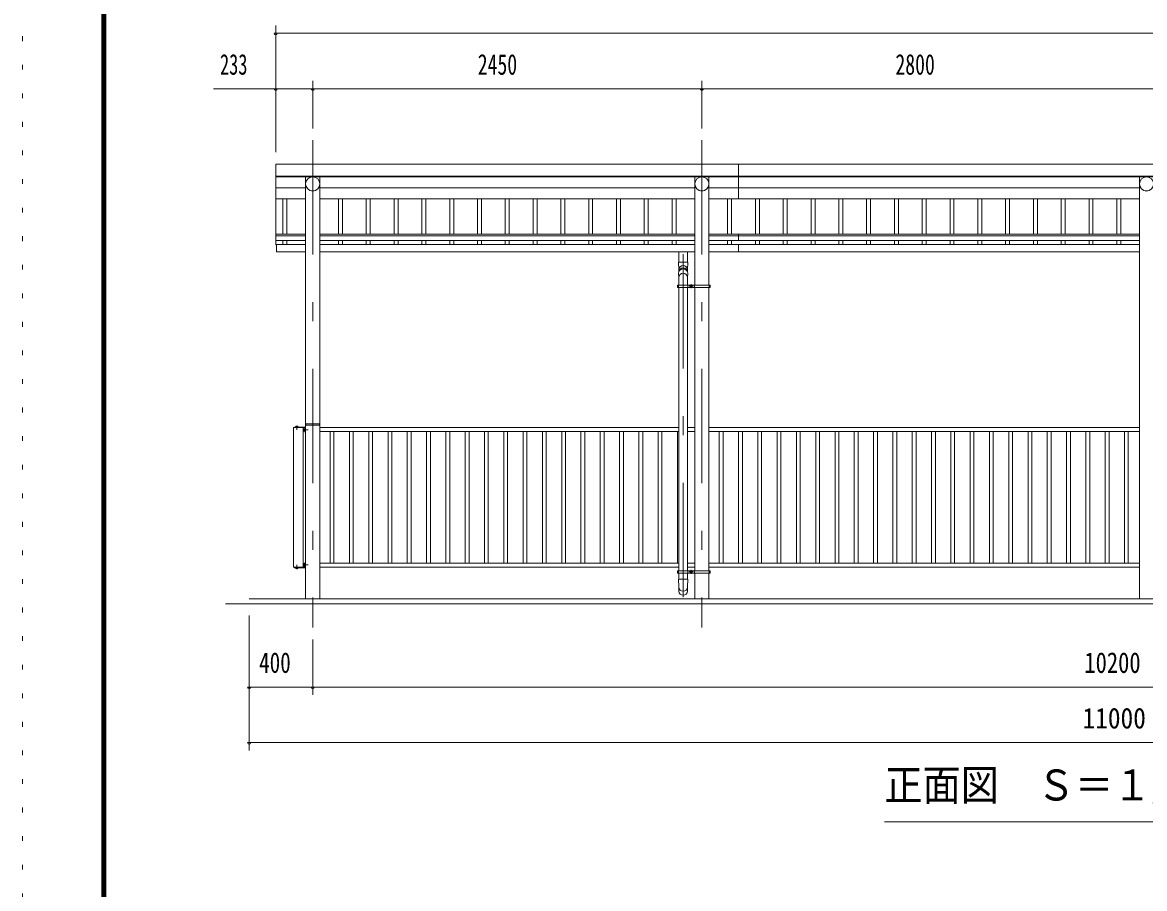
# Model space of a CAD drawing. Units: millimetres, scale not verified, with parts at other scales. Extents: x -26656 to 26658, y -10500 to 10500.
# Drawn here: x -3042 to 4023, y 0 to 5457 of the extents above; entities that cross this region are included whole.
import ezdxf
from ezdxf.enums import TextEntityAlignment as Align

# ---------------------------------------------------------------- set-up
doc = ezdxf.new("R2010")
doc.units = ezdxf.units.MM
doc.header["$LTSCALE"] = 60
doc.linetypes.add('USER3', pattern=[24, 12, -5, 2, -5])
doc.linetypes.add('USER4', pattern=[3, 0.5, -2.5])
for name, color, linetype, lineweight in [('0-2_1-05BOLD', 7, 'Continuous', 18), ('0-3_1-25CENTER', 3, 'USER3', 18), ('0-4_1-45THIN', 4, 'Continuous', 18), ('0-5_1-55DIM', 3, 'Continuous', 18), ('0-C_F-F1PAPER', 5, 'Continuous', 18), ('0-D_F-E_J_ADD', 5, 'USER4', 18)]:
    doc.layers.add(name, color=color, linetype=linetype, lineweight=lineweight)
doc.styles.add('ＭＳ ゴシック', font='')
doc.styles.get('ＭＳ ゴシック').set_extended_font_data('MS Gothic')

msp = doc.modelspace()

# ---------------------------------------------------------------- linework, layer by layer
at = {"layer": '0-2_1-05BOLD'}
for p, q in [((1465.91, 4345.48), (1465.91, 4563.67)), ((-1447.09, 4488.53), (9218.91, 4488.53)), ((9218.91, 4484.46), (-1447.09, 4484.46)), ((-1258.64, 4484.46), (-1258.64, 1824.67)), ((-1169.54, 1824.67), (-1169.54, 4484.46)), ((1191.36, 3802.67), (1191.36, 4484.46)), ((1280.46, 4484.46), (1280.46, 3802.67)), ((3991.36, 1824.67), (3991.36, 4484.46)), ((-1258.64, 4414.97), (-1447.09, 4414.97)), ((1191.36, 4414.97), (-1169.54, 4414.97)), ((3991.36, 4414.97), (1280.46, 4414.97)), ((-1447.09, 4345.48), (-1258.64, 4345.48)), ((-1169.54, 4345.48), (1191.36, 4345.48)), ((1280.46, 4345.48), (3991.36, 4345.48)), ((-1258.64, 4123.86), (-1447.09, 4123.86)), ((-1447.09, 4113.43), (-1258.64, 4113.43)), ((1191.36, 4123.86), (-1169.54, 4123.86)), ((-1169.54, 4113.43), (1191.36, 4113.43)), ((3991.36, 4123.86), (1280.46, 4123.86)), ((1280.46, 4113.43), (3991.36, 4113.43)), ((1465.91, 4083.82), (1465.91, 4123.86)), ((-1258.64, 4083.82), (-1447.09, 4083.82)), ((-1447.09, 4054.91), (-1442.09, 4054.91)), ((1191.36, 4083.82), (-1169.54, 4083.82)), ((-1169.54, 4057.49), (1191.36, 4057.49)), ((3991.36, 4083.82), (1280.46, 4083.82)), ((1280.46, 4057.49), (3991.36, 4057.49)), ((1465.91, 4012.49), (1465.91, 4057.49)), ((1191.36, 4012.49), (-1169.54, 4012.49)), ((1090.41, 4012.49), (1090.41, 3947.34)), ((1145.41, 3947.34), (1145.41, 4012.49)), ((3991.36, 4012.49), (1280.46, 4012.49)), ((1088.42, 3876.13), (1090.41, 3850.17)), ((1090.41, 3850.17), (1090.41, 3802.67)), ((1145.41, 3850.17), (1147.41, 3876.01)), ((1145.41, 3802.67), (1145.41, 3850.17)), ((1082.71, 3794.67), (1088.81, 3794.67)), ((1088.81, 3802.67), (1088.81, 3786.67)), ((1090.41, 3786.67), (1090.41, 2002.67)), ((1145.41, 2002.67), (1145.41, 3786.67)), ((1147.01, 3786.67), (1147.01, 3802.67)), ((1189.76, 3786.67), (1189.76, 3802.67)), ((1191.36, 2002.67), (1191.36, 3786.67)), ((1280.46, 3786.67), (1280.46, 2002.67)), ((1282.06, 3802.67), (1282.06, 3786.67)), ((1282.06, 3794.67), (1288.16, 3794.67)), ((-1334.84, 2904.67), (-1262.84, 2904.67)), ((-1316.53, 2909.47), (-1316.53, 2912.96)), ((-1310.75, 2912.96), (-1310.75, 2909.47)), ((-1274.84, 2904.67), (-1274.84, 2024.67)), ((-1169.54, 2919.67), (-1258.64, 2919.67)), ((-1255.64, 2927.67), (-1172.54, 2927.67)), ((1090.41, 2904.67), (-1169.54, 2904.67)), ((1191.37, 2904.67), (1145.41, 2904.67)), ((3991.37, 2904.67), (1280.47, 2904.67)), ((-1265.44, 2893.42), (-1270.24, 2893.42)), ((-1270.24, 2885.92), (-1265.44, 2885.92)), ((-1263.44, 2891.67), (-1265.44, 2889.67)), ((-1265.44, 2887.67), (-1263.44, 2889.67)), ((-1169.54, 2879.67), (1090.41, 2879.67)), ((1145.41, 2879.67), (1191.37, 2879.67)), ((1280.47, 2879.67), (3991.37, 2879.67)), ((-1169.54, 2049.67), (1090.41, 2049.67)), ((1145.41, 2049.67), (1191.37, 2049.67)), ((3991.37, 2049.67), (1280.47, 2049.67)), ((-1328.64, 2024.67), (-1328.64, 2021.47)), ((-1328.64, 2021.47), (-1262.84, 2021.47)), ((-1316.53, 2019.87), (-1316.53, 2016.38)), ((-1310.75, 2019.87), (-1310.75, 2016.38)), ((-1307.39, 2019.87), (-1307.39, 2021.47)), ((-1270.24, 2043.42), (-1265.44, 2043.42)), ((-1265.44, 2035.92), (-1270.24, 2035.92)), ((-1265.44, 2041.67), (-1263.44, 2039.67)), ((-1263.44, 2037.67), (-1265.44, 2039.67)), ((1090.41, 2024.67), (-1169.54, 2024.67)), ((1088.81, 1994.67), (1082.71, 1994.67)), ((1088.81, 2002.67), (1088.81, 1986.67)), ((1090.41, 1986.67), (1090.41, 1949.76)), ((1191.37, 2024.67), (1145.41, 2024.67)), ((1145.41, 1986.67), (1145.41, 1949.76)), ((1147.01, 2002.67), (1147.01, 1986.67)), ((1189.76, 1986.67), (1189.76, 2002.67)), ((1191.36, 1824.67), (1191.36, 1986.67)), ((1280.46, 1986.67), (1280.46, 1824.67)), ((1280.47, 2024.67), (3991.37, 2024.67)), ((1282.06, 2002.67), (1282.06, 1986.67)), ((1282.06, 1994.67), (1288.16, 1994.67)), ((-1764.09, 1794.67), (9535.91, 1794.67)), ((9385.91, 1824.67), (-1614.09, 1824.67))]:
    msp.add_line(p, q, dxfattribs=at)
for points in [[(-1447.09, 4054.91), (-1447.09, 4563.67), (9218.91, 4563.67), (9218.91, 4054.91), (9213.91, 4054.91)], [(-1258.64, 4012.49), (-1442.09, 4012.49), (-1442.09, 4057.49), (-1258.64, 4057.49)], [(1145.41, 3885.11), (1145.41, 3897.68), (1147.41, 3947.34), (1088.41, 3947.34), (1090.41, 3897.68), (1090.41, 3885.11)], [(-1262.84, 2024.67), (-1334.84, 2024.67), (-1334.84, 2904.67)], [(-1262.84, 2907.87), (-1328.64, 2907.87), (-1328.64, 2904.67)], [(-1319.89, 2907.87), (-1319.89, 2909.47), (-1307.39, 2909.47), (-1307.39, 2907.87)], [(-1307.87, 2909.47), (-1307.87, 2912.96), (-1308.74, 2913.47), (-1318.54, 2913.47), (-1319.41, 2912.96), (-1319.41, 2909.47)], [(-1265.44, 2882.16), (-1270.24, 2882.16), (-1270.94, 2883.37), (-1270.94, 2895.97), (-1270.24, 2897.18), (-1265.44, 2897.18)], [(-1263.44, 2897.47), (-1265.44, 2897.47), (-1265.44, 2881.87), (-1263.44, 2881.87)], [(-1261.84, 2881.17), (-1263.44, 2881.17), (-1263.44, 2898.17), (-1261.84, 2898.17)], [(-1261.84, 2903.67), (-1261.84, 2872.87), (-1258.64, 2872.87)], [(-1261.84, 2025.67), (-1261.84, 2056.47), (-1258.64, 2056.47)], [(-1307.39, 2019.87), (-1319.89, 2019.87), (-1319.89, 2021.47)], [(-1319.41, 2019.87), (-1319.41, 2016.38), (-1318.54, 2015.87), (-1308.74, 2015.87)], [(-1308.74, 2015.87), (-1307.87, 2016.38), (-1307.87, 2019.87)], [(-1265.44, 2047.18), (-1270.24, 2047.18), (-1270.94, 2045.97), (-1270.94, 2033.37), (-1270.24, 2032.17), (-1265.44, 2032.17)], [(-1263.44, 2031.87), (-1265.44, 2031.87), (-1265.44, 2047.47), (-1263.44, 2047.47)], [(-1261.84, 2048.17), (-1263.44, 2048.17), (-1263.44, 2031.17), (-1261.84, 2031.17)], [(1090.41, 1874.25), (1090.41, 1900.1), (1088.41, 1949.76), (1147.41, 1949.76)], [(1147.41, 1949.76), (1145.41, 1900.1), (1145.41, 1874.25)]]:
    msp.add_lwpolyline(points, dxfattribs=at)
for points in [[(1082.71, 3786.67), (1082.71, 3802.67), (1288.16, 3802.67), (1288.16, 3786.67)], [(1163.38, 3797.56), (1163.38, 3791.78), (1168.38, 3788.9), (1173.39, 3791.78), (1173.39, 3797.56), (1168.38, 3800.44)], [(1288.16, 2002.67), (1082.71, 2002.67), (1082.71, 1986.67), (1288.16, 1986.67)], [(1173.39, 1997.56), (1168.38, 2000.44), (1163.38, 1997.56), (1163.38, 1991.78), (1168.38, 1988.9), (1173.39, 1991.78)]]:
    msp.add_lwpolyline(points, close=True, dxfattribs=at)
for centre, radius in [((-1214.09, 4439.91), 44.55), ((1235.91, 4439.91), 44.55), ((4035.91, 4439.91), 44.55), ((1168.38, 3794.67), 6.25), ((1168.38, 3794.67), 4.9), ((1168.38, 1994.67), 6.25), ((1168.38, 1994.67), 4.9)]:
    msp.add_circle(centre, radius, dxfattribs=at)
for centre, radius, start, end in [((-1214.09, 4439.22), 44.55, 180, 0), ((1235.91, 4439.22), 44.55, 180, 0), ((4035.91, 4439.22), 44.55, 180, 0), ((1117.91, 3874.29), 29.55, 3.56303, 176.43697), ((1117.91, 3897.97), 27.55, 3.55867, 176.44133), ((1117.91, 3882.8), 27.55, 3.55867, 176.44133), ((1117.91, 3849.19), 27.55, 3.55867, 176.44133), ((-1317.97, 2911.15), 2.32, 51.45377, 90), ((-1313.64, 2904.96), 8.51, 70.16867, 109.82912), ((-1309.31, 2911.15), 2.32, 90, 128.53143), ((-1262.84, 2903.67), 4.2, 0, 90), ((-1262.84, 2903.67), 1, 0, 90), ((-1255.64, 2924.67), 3, 90, 180), ((-1172.54, 2924.67), 3, 0, 90), ((-1268.07, 2895.3), 2.88, 180, 220.72682), ((-1268.07, 2884.04), 2.88, 139.27318, 180), ((-1260.48, 2889.67), 10.46, 158.9763, 201.02541), ((-1317.97, 2018.19), 2.32, 270, 308.54623), ((-1313.64, 2024.38), 8.51, 250.17088, 289.83133), ((-1309.31, 2018.19), 2.32, 231.46857, 270), ((-1268.07, 2045.3), 2.88, 180, 220.72682), ((-1268.07, 2034.04), 2.88, 139.27318, 180), ((-1260.48, 2039.67), 10.46, 158.97459, 201.0237), ((-1262.84, 2025.67), 1, 270, 0), ((-1262.84, 2025.67), 4.2, 270, 0), ((1117.91, 1901.08), 27.55, 183.55867, 356.44133), ((1117.91, 1875.97), 27.55, 183.56303, 356.43697)]:
    msp.add_arc(centre, radius, start, end, dxfattribs=at)
at = {"layer": '0-3_1-25CENTER'}
for p, q in [((-1214.09, 4714.67), (-1214.09, 1644.67)), ((1235.91, 4714.67), (1235.91, 1644.67)), ((1117.91, 1836.31), (1117.91, 4012.49)), ((1155.88, 3794.67), (1180.89, 3794.67)), ((1168.38, 3807.17), (1168.38, 3782.17)), ((-1313.64, 2890.19), (-1313.64, 2916.38)), ((-1243.04, 2889.67), (-1274.95, 2889.67)), ((-1313.64, 2012.96), (-1313.64, 2039.15)), ((-1274.95, 2039.67), (-1243.04, 2039.67)), ((1155.88, 1994.67), (1180.89, 1994.67)), ((1168.38, 2007.17), (1168.38, 1982.17))]:
    msp.add_line(p, q, dxfattribs=at)
at = {"layer": '0-4_1-45THIN'}
for p, q in [((-1401.59, 4123.86), (-1401.59, 4345.48)), ((-1376.59, 4345.48), (-1376.59, 4123.86)), ((-1051.58, 4345.48), (-1051.58, 4123.86)), ((-1026.59, 4123.86), (-1026.59, 4345.48)), ((-876.59, 4123.86), (-876.59, 4345.48)), ((-851.59, 4345.48), (-851.59, 4123.86)), ((-701.58, 4345.48), (-701.58, 4123.86)), ((-676.58, 4123.86), (-676.58, 4345.48)), ((-526.59, 4123.86), (-526.59, 4345.48)), ((-501.58, 4345.48), (-501.58, 4123.86)), ((-351.59, 4345.48), (-351.59, 4123.86)), ((-326.58, 4123.86), (-326.58, 4345.48)), ((-176.59, 4123.86), (-176.59, 4345.48)), ((-151.59, 4345.48), (-151.59, 4123.86)), ((-1.59, 4345.48), (-1.59, 4123.86)), ((23.41, 4123.86), (23.41, 4345.48)), ((173.41, 4123.86), (173.41, 4345.48)), ((198.41, 4345.48), (198.41, 4123.86)), ((348.42, 4345.48), (348.42, 4123.86)), ((373.42, 4123.86), (373.42, 4345.48)), ((523.42, 4123.86), (523.42, 4345.48)), ((548.42, 4345.48), (548.42, 4123.86)), ((698.41, 4345.48), (698.41, 4123.86)), ((723.41, 4123.86), (723.41, 4345.48)), ((873.41, 4123.86), (873.41, 4345.48)), ((898.42, 4345.48), (898.42, 4123.86)), ((1048.41, 4345.48), (1048.41, 4123.86)), ((1073.41, 4123.86), (1073.41, 4345.48)), ((1398.41, 4123.86), (1398.41, 4345.48)), ((1423.41, 4345.48), (1423.41, 4123.86)), ((1573.41, 4345.48), (1573.41, 4123.86)), ((1598.41, 4123.86), (1598.41, 4345.48)), ((1748.41, 4123.86), (1748.41, 4345.48)), ((1773.41, 4345.48), (1773.41, 4123.86)), ((1923.41, 4345.48), (1923.41, 4123.86)), ((1948.41, 4123.86), (1948.41, 4345.48)), ((2098.41, 4123.86), (2098.41, 4345.48)), ((2123.41, 4345.48), (2123.41, 4123.86)), ((2273.41, 4345.48), (2273.41, 4123.86)), ((2298.41, 4123.86), (2298.41, 4345.48)), ((2448.41, 4123.86), (2448.41, 4345.48)), ((2473.41, 4345.48), (2473.41, 4123.86)), ((2623.41, 4345.48), (2623.41, 4123.86)), ((2648.41, 4123.86), (2648.41, 4345.48)), ((2798.41, 4123.86), (2798.41, 4345.48)), ((2823.41, 4345.48), (2823.41, 4123.86)), ((2973.41, 4345.48), (2973.41, 4123.86)), ((2998.41, 4123.86), (2998.41, 4345.48)), ((3148.41, 4123.86), (3148.41, 4345.48)), ((3173.41, 4345.48), (3173.41, 4123.86)), ((3323.41, 4345.48), (3323.41, 4123.86)), ((3348.42, 4123.86), (3348.42, 4345.48)), ((3498.41, 4123.86), (3498.41, 4345.48)), ((3523.41, 4345.48), (3523.41, 4123.86)), ((3673.41, 4345.48), (3673.41, 4123.86)), ((3698.41, 4123.86), (3698.41, 4345.48)), ((3848.41, 4123.86), (3848.41, 4345.48)), ((3873.41, 4345.48), (3873.41, 4123.86)), ((-1401.59, 4057.49), (-1401.59, 4083.82)), ((-1376.59, 4083.82), (-1376.59, 4057.49)), ((-1051.58, 4083.82), (-1051.58, 4057.49)), ((-1026.59, 4057.49), (-1026.59, 4083.82)), ((-876.59, 4057.49), (-876.59, 4083.82)), ((-851.59, 4083.82), (-851.59, 4057.49)), ((-701.58, 4083.82), (-701.58, 4057.49)), ((-676.58, 4057.49), (-676.58, 4083.82)), ((-526.59, 4057.49), (-526.59, 4083.82)), ((-501.58, 4083.82), (-501.58, 4057.49)), ((-351.59, 4083.82), (-351.59, 4057.49)), ((-326.58, 4057.49), (-326.58, 4083.82)), ((-176.59, 4057.49), (-176.59, 4083.82)), ((-151.59, 4083.82), (-151.59, 4057.49)), ((-1.59, 4083.82), (-1.59, 4057.49)), ((23.41, 4057.49), (23.41, 4083.82)), ((173.41, 4057.49), (173.41, 4083.82)), ((198.41, 4083.82), (198.41, 4057.49)), ((348.42, 4083.82), (348.42, 4057.49)), ((373.42, 4057.49), (373.42, 4083.82)), ((523.42, 4057.49), (523.42, 4083.82)), ((548.42, 4083.82), (548.42, 4057.49)), ((698.41, 4083.82), (698.41, 4057.49)), ((723.41, 4057.49), (723.41, 4083.82)), ((873.41, 4057.49), (873.41, 4083.82)), ((898.42, 4083.82), (898.42, 4057.49)), ((1048.41, 4083.82), (1048.41, 4057.49)), ((1073.41, 4057.49), (1073.41, 4083.82)), ((1398.41, 4057.49), (1398.41, 4083.82)), ((1423.41, 4083.82), (1423.41, 4057.49)), ((1573.41, 4083.82), (1573.41, 4057.49)), ((1598.41, 4057.49), (1598.41, 4083.82)), ((1748.41, 4057.49), (1748.41, 4083.82)), ((1773.41, 4083.82), (1773.41, 4057.49)), ((1923.41, 4083.82), (1923.41, 4057.49)), ((1948.41, 4057.49), (1948.41, 4083.82)), ((2098.41, 4057.49), (2098.41, 4083.82)), ((2123.41, 4083.82), (2123.41, 4057.49)), ((2273.41, 4083.82), (2273.41, 4057.49)), ((2298.41, 4057.49), (2298.41, 4083.82)), ((2448.41, 4057.49), (2448.41, 4083.82)), ((2473.41, 4083.82), (2473.41, 4057.49)), ((2623.41, 4083.82), (2623.41, 4057.49)), ((2648.41, 4057.49), (2648.41, 4083.82)), ((2798.41, 4057.49), (2798.41, 4083.82)), ((2823.41, 4083.82), (2823.41, 4057.49)), ((2973.41, 4083.82), (2973.41, 4057.49)), ((2998.41, 4057.49), (2998.41, 4083.82)), ((3148.41, 4057.49), (3148.41, 4083.82)), ((3173.41, 4083.82), (3173.41, 4057.49)), ((3323.41, 4083.82), (3323.41, 4057.49)), ((3348.42, 4057.49), (3348.42, 4083.82)), ((3498.41, 4057.49), (3498.41, 4083.82)), ((3523.41, 4083.82), (3523.41, 4057.49)), ((3673.41, 4083.82), (3673.41, 4057.49)), ((3698.41, 4057.49), (3698.41, 4083.82)), ((3848.41, 4057.49), (3848.41, 4083.82)), ((3873.41, 4083.82), (3873.41, 4057.49)), ((-1104.59, 2879.67), (-1104.59, 2049.67)), ((-1080.59, 2049.67), (-1080.59, 2879.67)), ((-983.09, 2879.67), (-983.09, 2049.67)), ((-959.09, 2049.67), (-959.09, 2879.67)), ((-861.59, 2879.67), (-861.59, 2049.67)), ((-837.59, 2049.67), (-837.59, 2879.67)), ((-740.09, 2879.67), (-740.09, 2049.67)), ((-716.09, 2049.67), (-716.09, 2879.67)), ((-618.59, 2879.67), (-618.59, 2049.67)), ((-594.58, 2049.67), (-594.58, 2879.67)), ((-497.09, 2879.67), (-497.09, 2049.67)), ((-473.09, 2049.67), (-473.09, 2879.67)), ((-375.58, 2879.67), (-375.58, 2049.67)), ((-351.59, 2049.67), (-351.59, 2879.67)), ((-254.09, 2879.67), (-254.09, 2049.67)), ((-230.09, 2049.67), (-230.09, 2879.67)), ((-132.59, 2879.67), (-132.59, 2049.67)), ((-108.58, 2049.67), (-108.58, 2879.67)), ((-11.09, 2879.67), (-11.09, 2049.67)), ((12.91, 2049.67), (12.91, 2879.67)), ((110.42, 2879.67), (110.42, 2049.67)), ((134.41, 2049.67), (134.41, 2879.67)), ((231.91, 2879.67), (231.91, 2049.67)), ((255.91, 2049.67), (255.91, 2879.67)), ((353.41, 2879.67), (353.41, 2049.67)), ((377.42, 2049.67), (377.42, 2879.67)), ((474.91, 2879.67), (474.91, 2049.67)), ((498.91, 2049.67), (498.91, 2879.67)), ((596.42, 2879.67), (596.42, 2049.67)), ((620.41, 2049.67), (620.41, 2879.67)), ((717.91, 2879.67), (717.91, 2049.67)), ((741.91, 2049.67), (741.91, 2879.67)), ((839.41, 2879.67), (839.41, 2049.67)), ((863.41, 2049.67), (863.41, 2879.67)), ((960.91, 2879.67), (960.91, 2049.67)), ((984.91, 2049.67), (984.91, 2879.67)), ((1082.42, 2879.67), (1082.42, 2049.67)), ((1345.41, 2049.67), (1345.41, 2879.67)), ((1369.41, 2879.67), (1369.41, 2049.67)), ((1466.92, 2049.67), (1466.92, 2879.67)), ((1490.91, 2879.67), (1490.91, 2049.67)), ((1588.41, 2049.67), (1588.41, 2879.67)), ((1612.41, 2879.67), (1612.41, 2049.67)), ((1709.91, 2049.67), (1709.91, 2879.67)), ((1733.91, 2879.67), (1733.91, 2049.67)), ((1831.41, 2049.67), (1831.41, 2879.67)), ((1855.41, 2879.67), (1855.41, 2049.67)), ((1952.91, 2049.67), (1952.91, 2879.67)), ((1976.91, 2879.67), (1976.91, 2049.67)), ((2074.41, 2049.67), (2074.41, 2879.67)), ((2098.42, 2879.67), (2098.42, 2049.67)), ((2195.91, 2049.67), (2195.91, 2879.67)), ((2219.91, 2879.67), (2219.91, 2049.67)), ((2317.41, 2049.67), (2317.41, 2879.67)), ((2341.41, 2879.67), (2341.41, 2049.67)), ((2438.91, 2049.67), (2438.91, 2879.67)), ((2462.91, 2879.67), (2462.91, 2049.67)), ((2560.41, 2049.67), (2560.41, 2879.67)), ((2584.42, 2879.67), (2584.42, 2049.67)), ((2681.91, 2049.67), (2681.91, 2879.67)), ((2705.91, 2879.67), (2705.91, 2049.67)), ((2803.42, 2049.67), (2803.42, 2879.67)), ((2827.41, 2879.67), (2827.41, 2049.67)), ((2924.91, 2049.67), (2924.91, 2879.67)), ((2948.91, 2879.67), (2948.91, 2049.67)), ((3046.41, 2049.67), (3046.41, 2879.67)), ((3070.42, 2879.67), (3070.42, 2049.67)), ((3167.91, 2049.67), (3167.91, 2879.67)), ((3191.91, 2879.67), (3191.91, 2049.67)), ((3289.42, 2049.67), (3289.42, 2879.67)), ((3313.41, 2879.67), (3313.41, 2049.67)), ((3410.91, 2049.67), (3410.91, 2879.67)), ((3434.91, 2879.67), (3434.91, 2049.67)), ((3532.41, 2049.67), (3532.41, 2879.67)), ((3556.42, 2879.67), (3556.42, 2049.67)), ((3653.91, 2049.67), (3653.91, 2879.67)), ((3677.91, 2879.67), (3677.91, 2049.67)), ((3775.42, 2049.67), (3775.42, 2879.67)), ((3799.41, 2879.67), (3799.41, 2049.67)), ((3896.91, 2049.67), (3896.91, 2879.67)), ((3920.91, 2879.67), (3920.91, 2049.67))]:
    msp.add_line(p, q, dxfattribs=at)
at = {"layer": '0-5_1-55DIM'}
for p, q in [((-1437.09, 5388.67), (-1457.09, 5388.67)), ((-1447.09, 5438.67), (-1447.09, 4639.67)), ((9218.91, 5388.67), (-1447.09, 5388.67)), ((-1214.09, 4789.67), (-1214.09, 5088.67)), ((1235.91, 5088.67), (1235.91, 4789.67)), ((-1839.59, 5038.67), (9611.41, 5038.67)), ((-1437.09, 5038.67), (-1457.09, 5038.67)), ((-1204.09, 5038.67), (-1224.09, 5038.67)), ((1245.91, 5038.67), (1225.91, 5038.67)), ((-1614.09, 869.67), (-1614.09, 1719.67)), ((-1214.09, 1569.67), (-1214.09, 1219.67)), ((-1604.09, 1269.67), (-1624.09, 1269.67)), ((-1614.09, 1269.67), (9385.91, 1269.67)), ((-1204.09, 1269.67), (-1224.09, 1269.67)), ((-1604.09, 919.67), (-1624.09, 919.67)), ((9385.91, 919.67), (-1614.09, 919.67)), ((2385.91, 419.67), (5385.91, 419.67))]:
    msp.add_line(p, q, dxfattribs=at)
for centre in [(-1447.09, 5388.67), (-1447.09, 5038.67), (-1214.09, 5038.67), (1235.91, 5038.67), (-1614.09, 1269.67), (-1214.09, 1269.67), (-1614.09, 919.67)]:
    msp.add_arc(centre, 10, 180, 0, dxfattribs=at)
at = {"layer": '0-C_F-F1PAPER'}
for points in [[(26158.25, -10000), (-2541.75, -10000), (-2541.75, 10100), (26158.25, 10100)], [(26155.74, -9997.5), (-2539.25, -9997.5), (-2539.25, 10097.5), (26155.74, 10097.5)], [(26153.24, -9995), (-2536.75, -9995), (-2536.75, 10095), (26153.24, 10095)], [(26150.74, -9992.5), (26150.74, 10092.5), (-2534.25, 10092.5), (-2534.25, -9992.5)], [(26148.25, -9990), (-2531.75, -9990), (-2531.75, 10090), (26148.25, 10090)], [(26145.75, -9987.5), (26145.75, 10087.5), (-2529.25, 10087.5), (-2529.25, -9987.5)], [(26143.24, -9985), (-2526.75, -9985), (-2526.75, 10085), (26143.24, 10085)], [(26140.75, -9982.5), (26140.75, 10082.5), (-2524.25, 10082.5), (-2524.25, -9982.5)], [(26138.24, -9980), (26138.24, 10080), (-2521.75, 10080), (-2521.75, -9980)], [(26135.75, -9977.5), (26135.75, 10077.5), (-2519.25, 10077.5), (-2519.25, -9977.5)], [(26133.25, -9975), (-2516.75, -9975), (-2516.75, 10075), (26133.25, 10075)]]:
    msp.add_lwpolyline(points, close=True, dxfattribs=at)
at = {"layer": '0-D_F-E_J_ADD'}
msp.add_lwpolyline([(26658.25, -10500), (-3041.75, -10500), (-3041.75, 10500), (26658.25, 10500)], close=True, dxfattribs=at)

# ---------------------------------------------------------------- texts
at = {"layer": '0-5_1-55DIM', "color": 7, "style": 'ＭＳ ゴシック'}
for s, height, width, p in [('233', 130.2, 0.65, (-1797.76, 5088.67)), ('2450', 130.2, 0.7, (-175.1, 5088.67)), ('2800', 130.2, 0.7, (2454.64, 5088.67)), ('400', 130.2, 0.75, (-1551.71, 1319.67)), ('10200', 130.2, 0.8, (3644.18, 1319.67)), ('11000', 130.2, 0.9, (3632.87, 969.67)), ('正面図\u3000Ｓ＝１／５０', 195.4, 0.9, (2385.91, 496.31))]:
    msp.add_text(s, height=height, dxfattribs=dict(at, width=width)).set_placement(p, align=Align.BOTTOM_LEFT)

doc.saveas('drawing.dxf')
